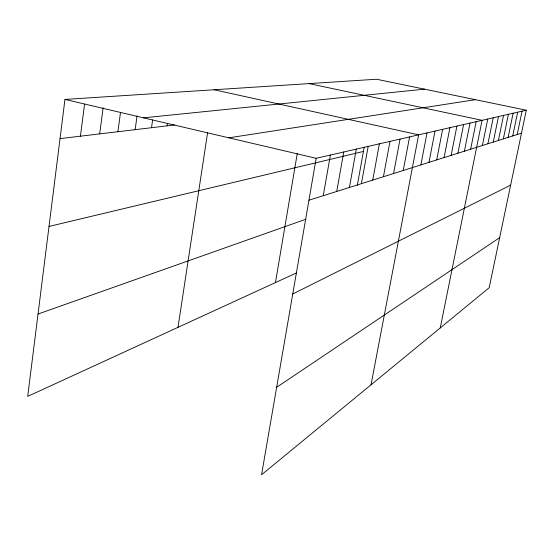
<?xml version="1.0" encoding="UTF-8"?>
<svg xmlns="http://www.w3.org/2000/svg" width="554" height="554" viewBox="0 0 554 554"><rect width="100%" height="100%" fill="white"/><g stroke="black" fill="none" stroke-linecap="round" stroke-linejoin="round"><path stroke-width="0.83" d="M526.3 110.204L316.175 158.292L261.557 474.764L489.196 287.699L526.3 110.204L376.505 79.236L64.95 99.429L27.7 396.387L296.709 272.817M80.42 136.187L84.568 104.034M99.672 133.895L103.134 107.801M117.891 131.72L120.509 112.448M135.148 129.664L137.046 115.966M151.519 127.711L152.613 120.017M167.079 125.855L167.447 123.293M177.993 327.352L207.618 132.558M275.456 282.575L297.263 153.527M323.266 195.694L330.385 155.037M336.742 191.449L343.743 151.983M349.429 187.446L356.312 149.102M357.309 185.32L364.193 147.295M361.402 183.665L368.175 146.388M372.724 180.098L379.386 143.825M383.437 176.719L389.988 141.402M393.596 173.513L400.036 139.096M403.236 170.473L409.572 136.914M371.035 384.801L418.637 134.844L214.128 89.762M420.881 164.905L427.016 132.925M428.962 162.357L435.008 131.097M436.691 159.919L442.639 129.352M444.073 157.592L449.931 127.676M451.143 155.362L456.911 126.083M457.916 153.229L463.601 124.553M464.411 151.18L470.014 123.085M470.644 149.213L476.163 121.672M440.257 327.913L482.07 120.322L309.084 83.606M482.389 145.508L487.749 119.027M487.929 143.763L493.212 117.773M493.261 142.08L498.468 116.569M498.399 140.46L503.531 115.412M503.351 138.895L508.413 114.297M508.129 137.392L513.122 113.217M512.741 135.938L517.671 112.178M517.194 134.532L522.055 111.174M276.661 387.274L499.653 237.673M292.754 293.98L510.636 185.14M38.032 314.035L305.967 219.204M308.938 200.216L521.501 133.175M49.015 226.441L363.438 151.443M228.844 137.828L475.422 99.685M60.033 138.618L174.475 124.975M143.541 117.843L424.516 89.159M64.95 99.429L316.175 158.292"/></g></svg>
